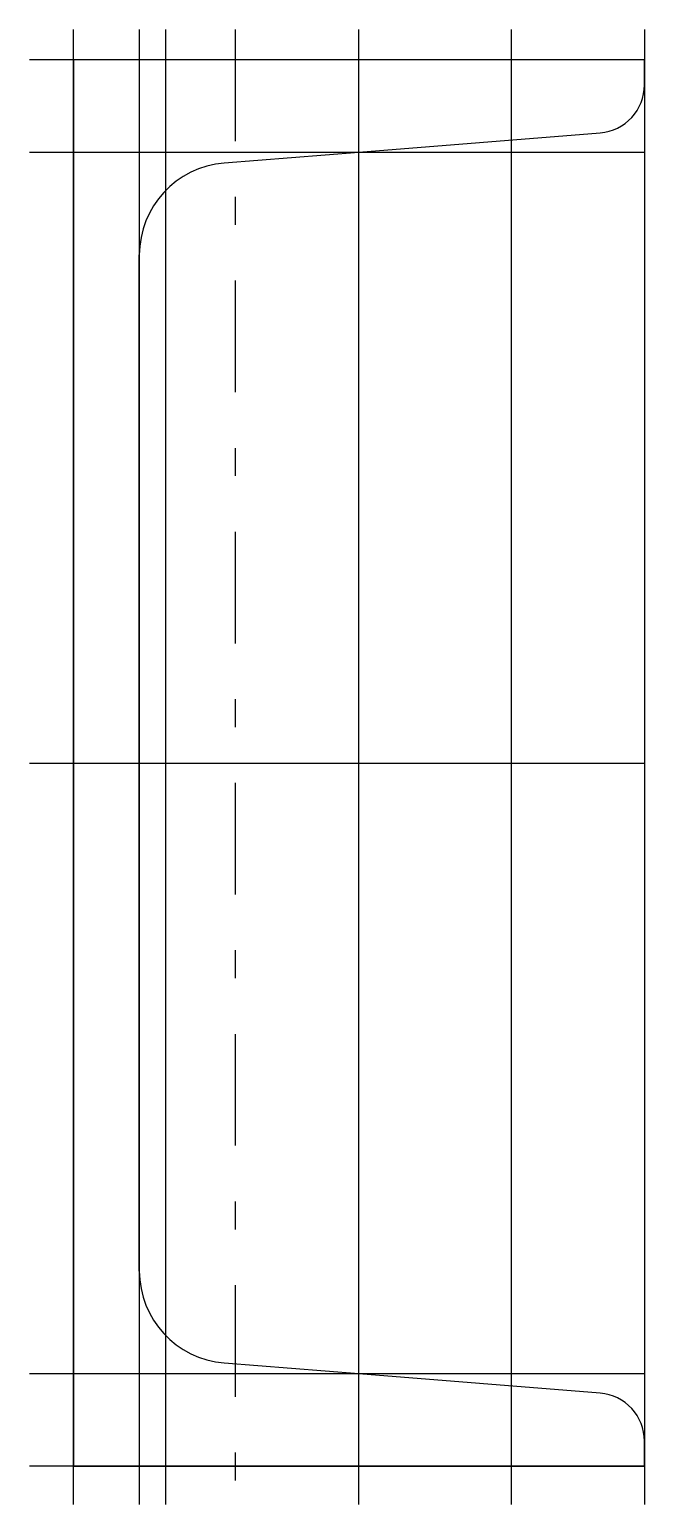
# Model space of a CAD drawing. Extents: x -5 to 65, y -84 to 83.
import ezdxf

# ---------------------------------------------------------------- set-up
doc = ezdxf.new("R2010")
doc.units = 0
doc.linetypes.add('CENTER', pattern=[28.575, 12.7, -6.35, 3.175, -6.35])
doc.layers.get('0').update_dxf_attribs({"linetype": 'CONTINUOUS'})

msp = doc.modelspace()

# ---------------------------------------------------------------- linework, layer by layer
at = {"linetype": 'CONTINUOUS'}
for p, q in [((0, -84.37), (0, 83.46)), ((7.5, 83.46), (7.5, -84.37)), ((10.5, -84.37), (10.5, 83.46)), ((32.5, -84.37), (32.5, 83.46)), ((49.88, -84.37), (49.88, 83.46)), ((65, 83.46), (65, -84.37)), ((65, 80), (-5, 80)), ((65, 80), (0, 80)), ((0, 80), (0, -80)), ((65, 77.18), (65, 80)), ((32.5, 69.5), (59.94, 71.7)), ((-5, 69.5), (65, 69.5)), ((17.16, 68.27), (32.5, 69.5)), ((7.5, -57.81), (7.5, 57.81)), ((-5, 0), (65, 0)), ((32.5, -69.5), (17.16, -68.27)), ((65, -69.5), (-5, -69.5)), ((59.94, -71.7), (32.5, -69.5)), ((65, -80), (65, -77.18)), ((65, -80), (-5, -80)), ((0, -80), (65, -80))]:
    msp.add_line(p, q, dxfattribs=at)
at = {"linetype": 'CENTER'}
for p, q in [((18.4, 83.46), (18.4, -84.37)), ((-5, 0), (65, 0))]:
    msp.add_line(p, q, dxfattribs=at)
at = {"linetype": 'CONTINUOUS'}
for centre, radius, start, end in [((59.5, 77.18), 5.5, 274.5886, 359.9753), ((18, 57.8), 10.5, 94.5886, 179.9654), ((18, -57.8), 10.5, 180.0346, 265.4114), ((59.5, -77.18), 5.5, 0.0247, 85.4114)]:
    msp.add_arc(centre, radius, start, end, dxfattribs=at)

doc.saveas('drawing.dxf')
